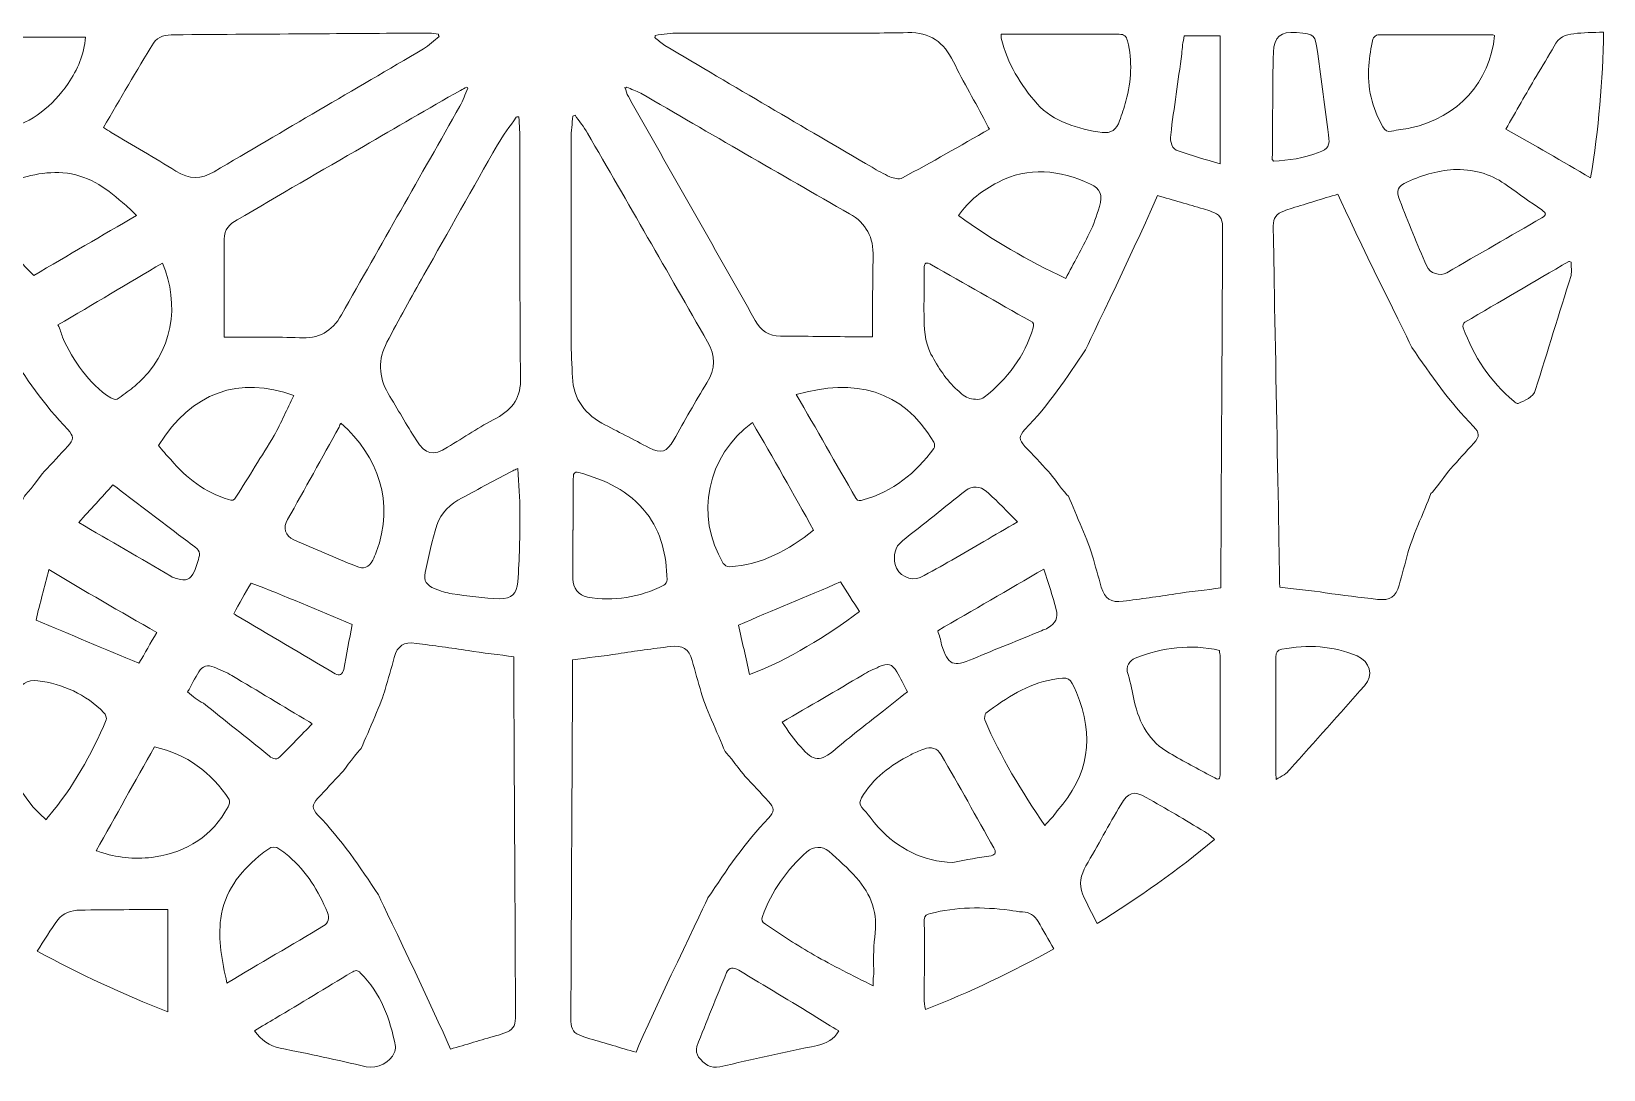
# Model space of a CAD drawing. Header units: millimetres. Extents: x -685 to 442, y -246 to 853.
# Drawn here: x -595.4 to -509.4, y 392.9 to 449.6 of the extents above; entities that cross this region are included whole.
import ezdxf

# ---------------------------------------------------------------- set-up
doc = ezdxf.new("R2010")
doc.units = ezdxf.units.MM
doc.header["$MEASUREMENT"] = 0
doc.layers.add('Layer 1', color=7, linetype='Continuous')

# ---------------------------------------------------------------- blocks, each defined once
blk = doc.blocks.new('block 121')
at = {"layer": 'Layer 1', "lineweight": 0}
blk.add_open_spline([(-568.929, 395.677), (-568.929, 395.248), (-569.113, 395.002), (-569.512, 394.88), (-569.666, 394.818), (-569.819, 394.757), (-569.973, 394.726), (-570.802, 394.481), (-571.631, 394.236), (-572.49, 393.99), (-573.289, 395.923), (-576.421, 402.396), (-576.421, 402.426), (-577.434, 403.929), (-578.447, 405.463), (-579.737, 406.782), (-580.074, 407.151), (-580.074, 407.335), (-579.737, 407.703), (-579.307, 408.163), (-578.877, 408.623), (-578.447, 409.083), (-578.284, 409.262), (-577.515, 410.323), (-577.36, 410.426), (-576.959, 411.397), (-576.23, 413.003), (-576.052, 413.654), (-575.899, 414.237), (-575.714, 414.82), (-575.561, 415.403), (-575.377, 416.047), (-575.039, 416.262), (-574.363, 416.17), (-573.412, 416.047), (-572.46, 415.924), (-571.508, 415.771), (-570.771, 415.648), (-569.758, 415.556), (-569.021, 415.433), (-569.021, 413.163), (-568.929, 398.039), (-568.929, 395.677)], degree=3, knots=[0, 0, 0, 0, 1, 1, 1, 2, 2, 2, 3, 3, 3, 4, 4, 4, 5, 5, 5, 6, 6, 6, 7, 7, 7, 8, 8, 8, 9, 9, 9, 10, 10, 10, 11, 11, 11, 12, 12, 12, 13, 13, 13, 14, 14, 14, 14], dxfattribs=at)
blk = doc.blocks.new('block 122')
at = {"layer": 'Layer 1', "lineweight": 0}
blk.add_open_spline([(-565.897, 395.505), (-565.897, 395.076), (-565.713, 394.83), (-565.314, 394.708), (-565.16, 394.646), (-565.007, 394.585), (-564.853, 394.554), (-564.024, 394.309), (-563.195, 394.063), (-562.336, 393.818), (-561.537, 395.751), (-558.405, 402.224), (-558.405, 402.254), (-557.392, 403.757), (-556.379, 405.291), (-555.089, 406.61), (-554.752, 406.978), (-554.752, 407.163), (-555.089, 407.531), (-555.519, 407.991), (-555.949, 408.451), (-556.379, 408.911), (-556.542, 409.09), (-557.311, 410.151), (-557.466, 410.254), (-557.867, 411.225), (-558.596, 412.831), (-558.774, 413.482), (-558.927, 414.065), (-559.112, 414.648), (-559.265, 415.231), (-559.449, 415.875), (-559.787, 416.09), (-560.463, 415.998), (-561.414, 415.875), (-562.366, 415.752), (-563.318, 415.599), (-564.055, 415.476), (-565.068, 415.384), (-565.805, 415.261), (-565.805, 412.991), (-565.897, 397.867), (-565.897, 395.505)], degree=3, knots=[0, 0, 0, 0, 1, 1, 1, 2, 2, 2, 3, 3, 3, 4, 4, 4, 5, 5, 5, 6, 6, 6, 7, 7, 7, 8, 8, 8, 9, 9, 9, 10, 10, 10, 11, 11, 11, 12, 12, 12, 13, 13, 13, 14, 14, 14, 14], dxfattribs=at)
blk = doc.blocks.new('block 124')
at = {"layer": 'Layer 1', "lineweight": 0}
blk.add_open_spline([(-604.219, 438.968), (-604.219, 439.397), (-604.035, 439.643), (-603.635, 439.766), (-603.482, 439.827), (-603.328, 439.888), (-603.175, 439.919), (-602.346, 440.164), (-601.517, 440.41), (-600.657, 440.655), (-599.859, 438.723), (-596.727, 432.25), (-596.727, 432.219), (-595.714, 430.716), (-594.701, 429.182), (-593.411, 427.863), (-593.073, 427.495), (-593.073, 427.311), (-593.411, 426.943), (-593.841, 426.482), (-594.271, 426.022), (-594.701, 425.562), (-594.864, 425.384), (-595.633, 424.323), (-595.787, 424.219), (-596.188, 423.248), (-596.918, 421.642), (-597.095, 420.991), (-597.249, 420.408), (-597.433, 419.825), (-597.587, 419.243), (-597.771, 418.598), (-598.109, 418.384), (-598.784, 418.476), (-599.736, 418.598), (-600.688, 418.721), (-601.64, 418.875), (-602.377, 418.997), (-603.39, 419.089), (-604.127, 419.212), (-604.127, 421.482), (-604.219, 436.606), (-604.219, 438.968)], degree=3, knots=[0, 0, 0, 0, 1, 1, 1, 2, 2, 2, 3, 3, 3, 4, 4, 4, 5, 5, 5, 6, 6, 6, 7, 7, 7, 8, 8, 8, 9, 9, 9, 10, 10, 10, 11, 11, 11, 12, 12, 12, 13, 13, 13, 14, 14, 14, 14], dxfattribs=at)
blk = doc.blocks.new('block 126')
at = {"layer": 'Layer 1', "lineweight": 0}
blk.add_open_spline([(-527.486, 438.996), (-527.491, 439.425), (-527.31, 439.673), (-526.913, 439.801), (-526.76, 439.864), (-526.608, 439.928), (-526.454, 439.96), (-525.629, 440.217), (-524.803, 440.473), (-523.947, 440.73), (-523.123, 438.808), (-519.905, 432.377), (-519.905, 432.347), (-518.872, 430.857), (-517.838, 429.337), (-516.531, 428.035), (-516.189, 427.671), (-516.186, 427.487), (-516.519, 427.114), (-516.943, 426.649), (-517.367, 426.183), (-517.79, 425.717), (-517.951, 425.536), (-518.706, 424.465), (-518.859, 424.36), (-519.247, 423.383), (-519.956, 421.768), (-520.125, 421.115), (-520.27, 420.53), (-520.447, 419.945), (-520.593, 419.36), (-520.768, 418.713), (-521.103, 418.494), (-521.78, 418.577), (-522.733, 418.687), (-523.686, 418.797), (-524.64, 418.938), (-525.379, 419.051), (-526.393, 419.13), (-527.132, 419.243), (-527.162, 421.513), (-527.454, 436.634), (-527.486, 438.996)], degree=3, knots=[0, 0, 0, 0, 1, 1, 1, 2, 2, 2, 3, 3, 3, 4, 4, 4, 5, 5, 5, 6, 6, 6, 7, 7, 7, 8, 8, 8, 9, 9, 9, 10, 10, 10, 11, 11, 11, 12, 12, 12, 13, 13, 13, 14, 14, 14, 14], dxfattribs=at)
blk = doc.blocks.new('block 127')
at = {"layer": 'Layer 1', "lineweight": 0}
blk.add_open_spline([(-530.258, 438.967), (-530.258, 439.396), (-530.443, 439.641), (-530.842, 439.764), (-530.995, 439.826), (-531.149, 439.887), (-531.302, 439.918), (-532.131, 440.163), (-532.96, 440.408), (-533.82, 440.654), (-534.618, 438.721), (-537.75, 432.248), (-537.75, 432.218), (-538.764, 430.714), (-539.777, 429.181), (-541.066, 427.861), (-541.404, 427.493), (-541.404, 427.309), (-541.066, 426.941), (-540.636, 426.481), (-540.207, 426.021), (-539.777, 425.561), (-539.614, 425.382), (-538.844, 424.321), (-538.69, 424.218), (-538.289, 423.247), (-537.559, 421.641), (-537.382, 420.99), (-537.228, 420.407), (-537.044, 419.824), (-536.891, 419.241), (-536.706, 418.597), (-536.369, 418.382), (-535.693, 418.474), (-534.741, 418.597), (-533.789, 418.72), (-532.838, 418.873), (-532.101, 418.996), (-531.087, 419.088), (-530.351, 419.211), (-530.351, 421.481), (-530.258, 436.604), (-530.258, 438.967)], degree=3, knots=[0, 0, 0, 0, 1, 1, 1, 2, 2, 2, 3, 3, 3, 4, 4, 4, 5, 5, 5, 6, 6, 6, 7, 7, 7, 8, 8, 8, 9, 9, 9, 10, 10, 10, 11, 11, 11, 12, 12, 12, 13, 13, 13, 14, 14, 14, 14], dxfattribs=at)
blk = doc.blocks.new('block 118')
at = {"layer": 'Layer 1', "lineweight": 0}
for points, knots in [([(-592.445, 449.316), (-592.507, 448.365), (-592.875, 447.537), (-593.397, 446.77), (-594.257, 445.543), (-595.332, 444.653), (-596.775, 444.285), (-596.99, 444.224), (-597.205, 444.224), (-597.42, 444.193), (-598.126, 444.163), (-598.402, 444.377), (-598.617, 445.052), (-599.047, 446.31), (-599.262, 447.629), (-598.985, 448.948), (-598.955, 449.04), (-598.924, 449.163), (-598.893, 449.286), (-596.744, 449.316), (-594.625, 449.316), (-592.445, 449.316)], [0, 0, 0, 0, 1, 1, 1, 2, 2, 2, 3, 3, 3, 4, 4, 4, 5, 5, 5, 6, 6, 6, 7, 7, 7, 7]), ([(-573.102, 449.347), (-573.378, 449.132), (-573.655, 448.856), (-573.962, 448.672), (-577.769, 446.433), (-581.607, 444.193), (-585.414, 441.954), (-586.12, 441.524), (-586.765, 441.524), (-587.502, 441.985), (-588.669, 442.721), (-589.866, 443.396), (-591.033, 444.101), (-591.156, 444.193), (-591.309, 444.255), (-591.463, 444.377), (-590.542, 445.942), (-589.651, 447.476), (-588.73, 448.979), (-588.485, 449.378), (-588.024, 449.439), (-587.594, 449.439), (-585.015, 449.47), (-582.467, 449.47), (-579.888, 449.5), (-577.8, 449.5), (-575.712, 449.531), (-573.655, 449.531), (-573.47, 449.531), (-573.317, 449.5), (-573.133, 449.47), (-573.133, 449.439), (-573.133, 449.378), (-573.102, 449.347)], [0, 0, 0, 0, 1, 1, 1, 2, 2, 2, 3, 3, 3, 4, 4, 4, 5, 5, 5, 6, 6, 6, 7, 7, 7, 8, 8, 8, 9, 9, 9, 10, 10, 10, 11, 11, 11, 11]), ([(-543.012, 444.285), (-544.609, 443.365), (-546.174, 442.475), (-547.771, 441.616), (-547.955, 441.524), (-548.232, 441.586), (-548.447, 441.678), (-548.784, 441.831), (-549.122, 442.015), (-549.429, 442.199), (-553.206, 444.408), (-556.982, 446.617), (-560.759, 448.856), (-560.974, 448.979), (-561.127, 449.163), (-561.312, 449.286), (-561.312, 449.316), (-561.281, 449.378), (-561.281, 449.408), (-560.851, 449.47), (-560.421, 449.531), (-559.991, 449.531), (-557.197, 449.531), (-554.403, 449.531), (-551.609, 449.531), (-550.227, 449.531), (-548.846, 449.531), (-547.464, 449.562), (-546.267, 449.592), (-545.499, 449.04), (-544.977, 447.967), (-544.424, 446.832), (-543.78, 445.758), (-543.196, 444.653), (-543.165, 444.561), (-543.104, 444.439), (-543.012, 444.285)], [0, 0, 0, 0, 1, 1, 1, 2, 2, 2, 3, 3, 3, 4, 4, 4, 5, 5, 5, 6, 6, 6, 7, 7, 7, 8, 8, 8, 9, 9, 9, 10, 10, 10, 11, 11, 11, 12, 12, 12, 12]), ([(-542.367, 449.47), (-542.244, 449.47), (-542.152, 449.47), (-542.029, 449.47), (-540.003, 449.47), (-537.976, 449.47), (-535.919, 449.47), (-535.643, 449.47), (-535.52, 449.378), (-535.459, 449.102), (-535.182, 447.997), (-535.244, 446.924), (-535.551, 445.819), (-535.643, 445.451), (-535.766, 445.083), (-535.889, 444.745), (-536.042, 444.255), (-536.349, 444.04), (-536.84, 444.101), (-538.161, 444.285), (-539.512, 444.684), (-540.402, 445.666), (-541.292, 446.678), (-542.029, 447.875), (-542.367, 449.255), (-542.367, 449.347), (-542.367, 449.378), (-542.367, 449.47)], [0, 0, 0, 0, 1, 1, 1, 2, 2, 2, 3, 3, 3, 4, 4, 4, 5, 5, 5, 6, 6, 6, 7, 7, 7, 8, 8, 8, 9, 9, 9, 9]), ([(-532.358, 449.378), (-531.682, 449.378), (-531.037, 449.378), (-530.393, 449.378), (-530.393, 447.077), (-530.393, 444.776), (-530.393, 442.383), (-531.191, 442.629), (-531.958, 442.844), (-532.695, 443.089), (-533.002, 443.181), (-533.156, 443.58), (-533.094, 443.979), (-532.91, 445.451), (-532.695, 446.924), (-532.48, 448.396), (-532.48, 448.734), (-532.419, 449.04), (-532.358, 449.378)], [0, 0, 0, 0, 1, 1, 1, 2, 2, 2, 3, 3, 3, 4, 4, 4, 5, 5, 5, 6, 6, 6, 6]), ([(-527.476, 442.537), (-527.506, 442.598), (-527.537, 442.598), (-527.537, 442.629), (-527.506, 444.592), (-527.537, 446.525), (-527.476, 448.488), (-527.445, 449.347), (-527.076, 449.623), (-526.217, 449.562), (-525.173, 449.47), (-525.204, 449.47), (-525.05, 448.396), (-524.866, 446.924), (-524.651, 445.451), (-524.467, 443.979), (-524.375, 443.365), (-524.467, 443.212), (-525.019, 442.997), (-525.818, 442.69), (-526.647, 442.567), (-527.476, 442.537)], [0, 0, 0, 0, 1, 1, 1, 2, 2, 2, 3, 3, 3, 4, 4, 4, 5, 5, 5, 6, 6, 6, 7, 7, 7, 7]), ([(-515.378, 449.408), (-515.655, 446.832), (-517.374, 444.93), (-519.984, 444.347), (-520.322, 444.285), (-520.69, 444.255), (-521.028, 444.163), (-521.243, 444.132), (-521.366, 444.193), (-521.488, 444.408), (-522.102, 445.451), (-522.348, 446.555), (-522.256, 447.752), (-522.225, 448.243), (-522.133, 448.734), (-522.041, 449.194), (-522.01, 449.286), (-521.857, 449.439), (-521.765, 449.439), (-519.677, 449.439), (-517.558, 449.439), (-515.47, 449.439), (-515.44, 449.439), (-515.409, 449.408), (-515.378, 449.408)], [0, 0, 0, 0, 1, 1, 1, 2, 2, 2, 3, 3, 3, 4, 4, 4, 5, 5, 5, 6, 6, 6, 7, 7, 7, 8, 8, 8, 8]), ([(-510.128, 441.616), (-511.694, 442.537), (-513.198, 443.396), (-514.764, 444.285), (-514.211, 445.267), (-513.659, 446.218), (-513.106, 447.169), (-512.768, 447.721), (-512.431, 448.273), (-512.124, 448.826), (-511.878, 449.286), (-511.509, 449.47), (-511.049, 449.5), (-510.527, 449.562), (-510.005, 449.562), (-509.422, 449.592), (-509.452, 446.924), (-509.698, 444.285), (-510.128, 441.616)], [0, 0, 0, 0, 1, 1, 1, 2, 2, 2, 3, 3, 3, 4, 4, 4, 5, 5, 5, 6, 6, 6, 6]), ([(-584.862, 432.904), (-584.862, 434.714), (-584.862, 436.493), (-584.862, 438.273), (-584.862, 438.794), (-584.555, 439.101), (-584.155, 439.316), (-581.853, 440.665), (-579.55, 442.015), (-577.247, 443.334), (-575.466, 444.377), (-573.716, 445.39), (-571.935, 446.402), (-571.812, 446.463), (-571.72, 446.525), (-571.597, 446.586), (-571.567, 446.555), (-571.536, 446.555), (-571.536, 446.525), (-571.69, 446.187), (-571.782, 445.85), (-571.966, 445.543), (-574.115, 441.739), (-576.295, 437.935), (-578.444, 434.131), (-578.966, 433.211), (-579.703, 432.812), (-580.747, 432.873), (-581.975, 432.935), (-583.234, 432.904), (-584.493, 432.904), (-584.585, 432.904), (-584.708, 432.904), (-584.862, 432.904)], [0, 0, 0, 0, 1, 1, 1, 2, 2, 2, 3, 3, 3, 4, 4, 4, 5, 5, 5, 6, 6, 6, 7, 7, 7, 8, 8, 8, 9, 9, 9, 10, 10, 10, 11, 11, 11, 11]), ([(-562.847, 446.586), (-562.601, 446.463), (-562.325, 446.371), (-562.079, 446.249), (-558.272, 444.04), (-554.465, 441.831), (-550.657, 439.653), (-549.736, 439.132), (-549.337, 438.365), (-549.368, 437.291), (-549.398, 436.003), (-549.398, 434.683), (-549.398, 433.395), (-549.398, 433.272), (-549.398, 433.119), (-549.398, 432.935), (-549.767, 432.935), (-550.074, 432.935), (-550.412, 432.935), (-551.763, 432.935), (-553.083, 432.965), (-554.434, 432.965), (-555.079, 432.965), (-555.508, 433.272), (-555.815, 433.824), (-558.118, 437.904), (-560.452, 441.985), (-562.755, 446.065), (-562.847, 446.218), (-562.877, 446.402), (-562.939, 446.555), (-562.908, 446.525), (-562.877, 446.555), (-562.847, 446.586)], [0, 0, 0, 0, 1, 1, 1, 2, 2, 2, 3, 3, 3, 4, 4, 4, 5, 5, 5, 6, 6, 6, 7, 7, 7, 8, 8, 8, 9, 9, 9, 10, 10, 10, 11, 11, 11, 11]), ([(-568.742, 444.93), (-568.711, 444.5), (-568.681, 444.04), (-568.681, 443.61), (-568.681, 441.095), (-568.681, 438.549), (-568.681, 436.033), (-568.681, 434.254), (-568.681, 432.475), (-568.65, 430.695), (-568.619, 429.652), (-569.049, 428.977), (-569.97, 428.487), (-570.891, 427.996), (-571.751, 427.444), (-572.641, 426.891), (-573.44, 426.401), (-573.839, 426.462), (-574.361, 427.29), (-574.883, 428.118), (-575.374, 428.977), (-575.896, 429.836), (-576.418, 430.757), (-576.449, 431.708), (-575.957, 432.628), (-575.313, 433.855), (-574.637, 435.113), (-573.931, 436.309), (-572.611, 438.671), (-571.26, 441.064), (-569.909, 443.426), (-569.602, 443.948), (-569.233, 444.439), (-568.895, 444.93), (-568.834, 444.96), (-568.773, 444.96), (-568.742, 444.93)], [0, 0, 0, 0, 1, 1, 1, 2, 2, 2, 3, 3, 3, 4, 4, 4, 5, 5, 5, 6, 6, 6, 7, 7, 7, 8, 8, 8, 9, 9, 9, 10, 10, 10, 11, 11, 11, 12, 12, 12, 12]), ([(-565.672, 445.052), (-565.457, 444.715), (-565.18, 444.408), (-564.996, 444.071), (-562.785, 440.267), (-560.605, 436.463), (-558.425, 432.659), (-557.995, 431.892), (-557.965, 431.186), (-558.456, 430.419), (-559.101, 429.376), (-559.684, 428.333), (-560.268, 427.29), (-560.667, 426.615), (-560.943, 426.523), (-561.619, 426.861), (-562.478, 427.321), (-563.338, 427.75), (-564.198, 428.211), (-565.272, 428.793), (-565.825, 429.714), (-565.825, 430.941), (-565.856, 431.646), (-565.886, 432.352), (-565.886, 433.058), (-565.886, 436.616), (-565.886, 440.205), (-565.886, 443.764), (-565.886, 444.163), (-565.825, 444.592), (-565.794, 444.991), (-565.733, 445.022), (-565.702, 445.022), (-565.672, 445.052)], [0, 0, 0, 0, 1, 1, 1, 2, 2, 2, 3, 3, 3, 4, 4, 4, 5, 5, 5, 6, 6, 6, 7, 7, 7, 8, 8, 8, 9, 9, 9, 10, 10, 10, 11, 11, 11, 11]), ([(-589.651, 439.561), (-591.555, 438.457), (-593.397, 437.383), (-595.27, 436.279), (-596.591, 437.536), (-597.389, 439.009), (-597.266, 440.88), (-597.266, 441.003), (-597.174, 441.156), (-597.112, 441.187), (-596.007, 441.647), (-594.871, 441.985), (-593.674, 441.893), (-592.384, 441.8), (-591.371, 441.126), (-590.419, 440.267), (-590.143, 440.052), (-589.897, 439.806), (-589.651, 439.561)], [0, 0, 0, 0, 1, 1, 1, 2, 2, 2, 3, 3, 3, 4, 4, 4, 5, 5, 5, 6, 6, 6, 6]), ([(-538.836, 436.125), (-540.924, 437.107), (-542.858, 438.211), (-544.701, 439.561), (-544.117, 440.389), (-543.38, 440.942), (-542.551, 441.371), (-540.863, 442.261), (-539.174, 442.046), (-537.485, 441.279), (-536.932, 441.034), (-536.81, 440.696), (-536.994, 440.052), (-537.147, 439.561), (-537.301, 439.04), (-537.547, 438.579), (-537.946, 437.751), (-538.406, 436.954), (-538.836, 436.125)], [0, 0, 0, 0, 1, 1, 1, 2, 2, 2, 3, 3, 3, 4, 4, 4, 5, 5, 5, 6, 6, 6, 6]), ([(-517.466, 442.077), (-516.361, 442.077), (-515.47, 441.77), (-514.672, 441.187), (-514.058, 440.727), (-513.413, 440.297), (-512.799, 439.868), (-512.553, 439.684), (-512.523, 439.592), (-512.799, 439.438), (-514.519, 438.426), (-516.269, 437.444), (-517.988, 436.432), (-518.357, 436.217), (-518.94, 436.401), (-519.093, 436.8), (-519.615, 437.997), (-520.107, 439.193), (-520.567, 440.389), (-520.782, 440.942), (-520.69, 441.156), (-520.137, 441.402), (-519.278, 441.8), (-518.357, 442.046), (-517.466, 442.077)], [0, 0, 0, 0, 1, 1, 1, 2, 2, 2, 3, 3, 3, 4, 4, 4, 5, 5, 5, 6, 6, 6, 7, 7, 7, 8, 8, 8, 8]), ([(-593.95, 433.579), (-592.016, 434.714), (-590.112, 435.849), (-588.239, 436.954), (-587.287, 434.714), (-587.594, 432.076), (-589.744, 430.235), (-590.02, 430.02), (-590.296, 429.806), (-590.603, 429.591), (-590.757, 429.468), (-590.88, 429.499), (-591.064, 429.591), (-592.292, 430.389), (-593.09, 431.585), (-593.704, 432.904), (-593.766, 433.119), (-593.827, 433.334), (-593.95, 433.579)], [0, 0, 0, 0, 1, 1, 1, 2, 2, 2, 3, 3, 3, 4, 4, 4, 5, 5, 5, 6, 6, 6, 6]), ([(-546.574, 434.898), (-546.574, 435.481), (-546.574, 436.064), (-546.574, 436.647), (-546.574, 436.984), (-546.451, 437.046), (-546.174, 436.861), (-544.363, 435.849), (-542.582, 434.806), (-540.771, 433.794), (-540.586, 433.702), (-540.556, 433.61), (-540.617, 433.426), (-541.078, 431.861), (-542.029, 430.634), (-543.288, 429.622), (-543.472, 429.468), (-543.841, 429.499), (-544.087, 429.56), (-544.332, 429.622), (-544.578, 429.836), (-544.762, 430.02), (-545.376, 430.573), (-545.806, 431.248), (-546.205, 431.984), (-546.574, 432.689), (-546.574, 433.426), (-546.574, 434.162), (-546.604, 434.407), (-546.604, 434.653), (-546.574, 434.898), (-546.574, 434.898), (-546.574, 434.898), (-546.574, 434.898)], [0, 0, 0, 0, 1, 1, 1, 2, 2, 2, 3, 3, 3, 4, 4, 4, 5, 5, 5, 6, 6, 6, 7, 7, 7, 8, 8, 8, 9, 9, 9, 10, 10, 10, 11, 11, 11, 11]), ([(-511.202, 437.015), (-511.202, 436.769), (-511.141, 436.524), (-511.202, 436.279), (-511.847, 434.193), (-512.492, 432.137), (-513.137, 430.051), (-513.29, 429.56), (-513.72, 429.468), (-514.089, 429.284), (-514.15, 429.254), (-514.273, 429.346), (-514.334, 429.407), (-515.624, 430.481), (-516.514, 431.861), (-517.098, 433.426), (-517.128, 433.518), (-517.098, 433.671), (-517.006, 433.732), (-515.102, 434.837), (-513.229, 435.941), (-511.325, 437.046), (-511.295, 437.046), (-511.264, 437.046), (-511.202, 437.015)], [0, 0, 0, 0, 1, 1, 1, 2, 2, 2, 3, 3, 3, 4, 4, 4, 5, 5, 5, 6, 6, 6, 7, 7, 7, 8, 8, 8, 8]), ([(-588.454, 426.983), (-586.673, 429.898), (-584.002, 430.818), (-581.054, 429.714), (-581.423, 428.977), (-581.73, 428.241), (-582.129, 427.536), (-582.804, 426.401), (-583.511, 425.296), (-584.217, 424.161), (-584.309, 423.977), (-584.432, 423.977), (-584.616, 424.038), (-585.906, 424.407), (-586.919, 425.204), (-587.778, 426.217), (-588.024, 426.462), (-588.239, 426.738), (-588.454, 426.983)], [0, 0, 0, 0, 1, 1, 1, 2, 2, 2, 3, 3, 3, 4, 4, 4, 5, 5, 5, 6, 6, 6, 6]), ([(-553.574, 429.775), (-550.381, 430.665), (-547.771, 430.082), (-546.052, 427.168), (-545.99, 427.075), (-545.99, 426.891), (-546.052, 426.83), (-547.034, 425.48), (-548.293, 424.468), (-549.92, 424.008), (-550.074, 423.977), (-550.197, 423.916), (-550.319, 424.1), (-551.394, 426.002), (-552.469, 427.873), (-553.574, 429.775)], [0, 0, 0, 0, 1, 1, 1, 2, 2, 2, 3, 3, 3, 4, 4, 4, 5, 5, 5, 5]), ([(-578.475, 428.211), (-576.418, 426.37), (-575.528, 423.885), (-576.541, 421.155), (-576.602, 421.001), (-576.664, 420.848), (-576.725, 420.725), (-576.971, 420.296), (-577.216, 420.204), (-577.646, 420.388), (-578.782, 420.848), (-579.918, 421.339), (-581.054, 421.83), (-581.515, 422.044), (-581.668, 422.505), (-581.392, 422.934), (-580.44, 424.621), (-579.519, 426.309), (-578.567, 427.996), (-578.567, 428.088), (-578.506, 428.149), (-578.475, 428.211)], [0, 0, 0, 0, 1, 1, 1, 2, 2, 2, 3, 3, 3, 4, 4, 4, 5, 5, 5, 6, 6, 6, 7, 7, 7, 7]), ([(-552.622, 422.351), (-554.004, 421.278), (-555.478, 420.449), (-557.228, 420.357), (-557.351, 420.357), (-557.504, 420.449), (-557.566, 420.541), (-559.132, 423.149), (-558.456, 426.431), (-555.969, 428.241), (-554.833, 426.309), (-553.728, 424.345), (-552.622, 422.351)], [0, 0, 0, 0, 1, 1, 1, 2, 2, 2, 3, 3, 3, 4, 4, 4, 4]), ([(-568.803, 425.726), (-568.742, 424.867), (-568.681, 424.1), (-568.681, 423.333), (-568.681, 422.075), (-568.711, 420.787), (-568.803, 419.529), (-568.865, 418.885), (-569.141, 418.609), (-569.786, 418.609), (-570.676, 418.639), (-571.536, 418.762), (-572.396, 418.885), (-572.703, 418.915), (-573.04, 419.038), (-573.348, 419.161), (-573.777, 419.345), (-573.962, 419.59), (-573.87, 420.05), (-573.685, 420.909), (-573.501, 421.799), (-573.225, 422.627), (-573.01, 423.302), (-572.488, 423.793), (-571.843, 424.13), (-570.922, 424.621), (-570.001, 425.112), (-569.08, 425.603), (-568.988, 425.664), (-568.926, 425.664), (-568.803, 425.726)], [0, 0, 0, 0, 1, 1, 1, 2, 2, 2, 3, 3, 3, 4, 4, 4, 5, 5, 5, 6, 6, 6, 7, 7, 7, 8, 8, 8, 9, 9, 9, 10, 10, 10, 10]), ([(-565.764, 422.382), (-565.764, 423.302), (-565.764, 424.253), (-565.764, 425.174), (-565.764, 425.388), (-565.764, 425.603), (-565.457, 425.511), (-564.044, 425.112), (-562.724, 424.529), (-561.772, 423.302), (-560.943, 422.229), (-560.667, 420.971), (-560.636, 419.652), (-560.636, 419.56), (-560.728, 419.376), (-560.82, 419.345), (-562.141, 418.67), (-563.553, 418.455), (-564.996, 418.701), (-565.457, 418.762), (-565.794, 419.222), (-565.794, 419.682), (-565.794, 420.572), (-565.794, 421.462), (-565.794, 422.351), (-565.794, 422.382), (-565.764, 422.382), (-565.764, 422.382)], [0, 0, 0, 0, 1, 1, 1, 2, 2, 2, 3, 3, 3, 4, 4, 4, 5, 5, 5, 6, 6, 6, 7, 7, 7, 8, 8, 8, 9, 9, 9, 9]), ([(-592.814, 422.781), (-592.169, 423.486), (-591.555, 424.161), (-590.941, 424.836), (-589.744, 423.916), (-588.546, 423.026), (-587.349, 422.106), (-587.011, 421.86), (-586.673, 421.615), (-586.335, 421.339), (-586.243, 421.278), (-586.182, 421.093), (-586.213, 420.971), (-586.274, 420.664), (-586.366, 420.388), (-586.489, 420.112), (-586.704, 419.652), (-586.949, 419.56), (-587.441, 419.713), (-587.564, 419.744), (-587.686, 419.774), (-587.778, 419.836), (-589.436, 420.817), (-591.094, 421.768), (-592.814, 422.781)], [0, 0, 0, 0, 1, 1, 1, 2, 2, 2, 3, 3, 3, 4, 4, 4, 5, 5, 5, 6, 6, 6, 7, 7, 7, 8, 8, 8, 8]), ([(-541.477, 422.811), (-542.736, 422.075), (-543.902, 421.4), (-545.069, 420.725), (-545.622, 420.388), (-546.205, 420.081), (-546.789, 419.774), (-547.28, 419.529), (-548.047, 419.897), (-548.17, 420.48), (-548.262, 420.971), (-548.201, 421.431), (-547.771, 421.768), (-546.604, 422.689), (-545.468, 423.609), (-544.301, 424.529), (-543.964, 424.805), (-543.503, 424.775), (-543.165, 424.468), (-542.613, 423.977), (-542.06, 423.425), (-541.477, 422.811)], [0, 0, 0, 0, 1, 1, 1, 2, 2, 2, 3, 3, 3, 4, 4, 4, 5, 5, 5, 6, 6, 6, 7, 7, 7, 7]), ([(-588.546, 416.768), (-588.884, 416.185), (-589.191, 415.633), (-589.529, 415.081), (-591.402, 415.878), (-593.274, 416.645), (-595.147, 417.443), (-594.932, 418.363), (-594.687, 419.253), (-594.441, 420.204), (-592.507, 419.038), (-590.542, 417.903), (-588.546, 416.768)], [0, 0, 0, 0, 1, 1, 1, 2, 2, 2, 3, 3, 3, 4, 4, 4, 4]), ([(-545.837, 416.86), (-543.902, 417.964), (-541.999, 419.099), (-540.034, 420.235), (-539.788, 419.468), (-539.542, 418.762), (-539.358, 418.026), (-539.235, 417.566), (-539.389, 417.259), (-539.819, 417.013), (-539.911, 416.952), (-540.034, 416.921), (-540.156, 416.86), (-541.415, 416.339), (-542.674, 415.848), (-543.902, 415.326), (-545.008, 414.866), (-545.253, 414.958), (-545.622, 416.093), (-545.683, 416.369), (-545.745, 416.615), (-545.837, 416.86)], [0, 0, 0, 0, 1, 1, 1, 2, 2, 2, 3, 3, 3, 4, 4, 4, 5, 5, 5, 6, 6, 6, 7, 7, 7, 7]), ([(-577.861, 417.197), (-578.015, 416.369), (-578.168, 415.541), (-578.322, 414.743), (-578.383, 414.467), (-578.567, 414.375), (-578.782, 414.498), (-580.594, 415.572), (-582.405, 416.645), (-584.217, 417.719), (-584.247, 417.75), (-584.278, 417.75), (-584.34, 417.78), (-584.033, 418.363), (-583.726, 418.885), (-583.388, 419.468), (-581.546, 418.762), (-579.703, 417.995), (-577.861, 417.197)], [0, 0, 0, 0, 1, 1, 1, 2, 2, 2, 3, 3, 3, 4, 4, 4, 5, 5, 5, 6, 6, 6, 6]), ([(-556.737, 417.167), (-554.864, 417.964), (-553.021, 418.731), (-551.148, 419.529), (-550.811, 419.007), (-550.473, 418.455), (-550.105, 417.903), (-551.977, 416.553), (-553.912, 415.296), (-556.123, 414.467), (-556.337, 415.388), (-556.522, 416.277), (-556.737, 417.167)], [0, 0, 0, 0, 1, 1, 1, 2, 2, 2, 3, 3, 3, 4, 4, 4, 4]), ([(-530.423, 415.786), (-530.423, 415.664), (-530.393, 415.541), (-530.393, 415.449), (-530.393, 413.332), (-530.393, 411.215), (-530.393, 409.129), (-530.393, 408.7), (-530.423, 408.669), (-530.822, 408.884), (-531.59, 409.313), (-532.388, 409.712), (-533.156, 410.172), (-534.261, 410.786), (-534.814, 411.798), (-535.09, 413.025), (-535.182, 413.516), (-535.274, 413.976), (-535.428, 414.467), (-535.582, 414.927), (-535.336, 415.234), (-535.029, 415.357), (-533.524, 415.94), (-532.02, 416.154), (-530.423, 415.786)], [0, 0, 0, 0, 1, 1, 1, 2, 2, 2, 3, 3, 3, 4, 4, 4, 5, 5, 5, 6, 6, 6, 7, 7, 7, 8, 8, 8, 8]), ([(-527.322, 408.731), (-527.322, 408.915), (-527.353, 409.037), (-527.353, 409.129), (-527.353, 411.215), (-527.353, 413.332), (-527.353, 415.418), (-527.353, 415.694), (-527.261, 415.786), (-527.015, 415.848), (-525.603, 416.124), (-524.221, 416.032), (-522.901, 415.48), (-522.195, 415.173), (-521.98, 414.437), (-522.502, 413.854), (-523.853, 412.32), (-525.234, 410.786), (-526.585, 409.283), (-526.739, 409.037), (-527.015, 408.915), (-527.322, 408.731)], [0, 0, 0, 0, 1, 1, 1, 2, 2, 2, 3, 3, 3, 4, 4, 4, 5, 5, 5, 6, 6, 6, 7, 7, 7, 7]), ([(-586.857, 413.516), (-586.642, 413.884), (-586.458, 414.283), (-586.243, 414.621), (-586.059, 414.927), (-585.752, 415.019), (-585.414, 414.866), (-585.076, 414.713), (-584.739, 414.59), (-584.432, 414.406), (-583.019, 413.578), (-581.638, 412.719), (-580.225, 411.89), (-580.164, 411.86), (-580.133, 411.829), (-580.041, 411.768), (-580.655, 411.154), (-581.238, 410.541), (-581.822, 409.958), (-582.037, 409.743), (-582.282, 409.896), (-582.467, 410.08), (-583.633, 411.031), (-584.831, 411.952), (-585.998, 412.903), (-586.305, 413.056), (-586.581, 413.271), (-586.857, 413.516)], [0, 0, 0, 0, 1, 1, 1, 2, 2, 2, 3, 3, 3, 4, 4, 4, 5, 5, 5, 6, 6, 6, 7, 7, 7, 8, 8, 8, 9, 9, 9, 9]), ([(-554.342, 411.86), (-552.837, 412.749), (-551.394, 413.578), (-549.951, 414.437), (-549.644, 414.621), (-549.368, 414.743), (-549.03, 414.897), (-548.569, 415.111), (-548.324, 415.05), (-548.078, 414.621), (-547.863, 414.283), (-547.679, 413.884), (-547.495, 413.516), (-548.017, 413.117), (-548.508, 412.719), (-548.968, 412.35), (-549.798, 411.706), (-550.627, 411.062), (-551.425, 410.387), (-552.285, 409.682), (-552.622, 409.682), (-553.328, 410.51), (-553.697, 410.909), (-554.004, 411.369), (-554.342, 411.86)], [0, 0, 0, 0, 1, 1, 1, 2, 2, 2, 3, 3, 3, 4, 4, 4, 5, 5, 5, 6, 6, 6, 7, 7, 7, 8, 8, 8, 8]), ([(-594.595, 406.522), (-596.652, 408.27), (-597.297, 410.939), (-596.283, 413.363), (-596.069, 413.915), (-595.608, 414.191), (-595.055, 414.13), (-593.674, 413.946), (-592.445, 413.394), (-591.432, 412.381), (-591.34, 412.289), (-591.279, 412.074), (-591.309, 411.982), (-592.138, 410.08), (-593.121, 408.27), (-594.472, 406.706), (-594.503, 406.645), (-594.564, 406.583), (-594.595, 406.522)], [0, 0, 0, 0, 1, 1, 1, 2, 2, 2, 3, 3, 3, 4, 4, 4, 5, 5, 5, 6, 6, 6, 6]), ([(-539.972, 406.215), (-541.262, 408.086), (-542.398, 409.958), (-543.258, 411.982), (-543.288, 412.074), (-543.258, 412.289), (-543.196, 412.35), (-542.091, 413.209), (-540.924, 413.946), (-539.542, 414.191), (-538.621, 414.345), (-538.621, 414.345), (-538.253, 413.486), (-537.24, 411.093), (-537.577, 408.945), (-539.297, 407.013), (-539.481, 406.737), (-539.727, 406.491), (-539.972, 406.215)], [0, 0, 0, 0, 1, 1, 1, 2, 2, 2, 3, 3, 3, 4, 4, 4, 5, 5, 5, 6, 6, 6, 6]), ([(-591.862, 404.835), (-590.787, 406.737), (-589.744, 408.608), (-588.669, 410.51), (-586.888, 410.111), (-585.568, 409.129), (-584.585, 407.626), (-584.524, 407.534), (-584.585, 407.35), (-584.647, 407.227), (-585.506, 405.632), (-586.888, 404.773), (-588.638, 404.497), (-589.621, 404.344), (-590.573, 404.436), (-591.494, 404.712), (-591.616, 404.743), (-591.739, 404.804), (-591.862, 404.835)], [0, 0, 0, 0, 1, 1, 1, 2, 2, 2, 3, 3, 3, 4, 4, 4, 5, 5, 5, 6, 6, 6, 6]), ([(-545.008, 404.19), (-546.666, 404.252), (-547.986, 404.927), (-549.091, 406.123), (-549.398, 406.46), (-549.675, 406.859), (-549.982, 407.197), (-550.135, 407.381), (-550.105, 407.534), (-550.012, 407.718), (-549.368, 408.792), (-548.416, 409.528), (-547.31, 410.08), (-547.096, 410.203), (-546.85, 410.295), (-546.604, 410.387), (-546.205, 410.541), (-545.867, 410.449), (-545.652, 410.08), (-544.67, 408.393), (-543.718, 406.675), (-542.766, 404.988), (-542.643, 404.773), (-542.643, 404.62), (-542.92, 404.559), (-543.565, 404.466), (-544.271, 404.344), (-545.008, 404.19)], [0, 0, 0, 0, 1, 1, 1, 2, 2, 2, 3, 3, 3, 4, 4, 4, 5, 5, 5, 6, 6, 6, 7, 7, 7, 8, 8, 8, 9, 9, 9, 9]), ([(-530.7, 405.448), (-532.726, 403.761), (-534.845, 402.258), (-537.117, 400.847), (-537.393, 401.399), (-537.669, 401.92), (-537.915, 402.472), (-538.13, 402.994), (-538.007, 403.515), (-537.731, 404.006), (-537.086, 405.111), (-536.472, 406.246), (-535.827, 407.35), (-535.428, 408.025), (-535.121, 408.148), (-534.445, 407.749), (-533.371, 407.135), (-532.296, 406.522), (-531.252, 405.878), (-531.068, 405.786), (-530.914, 405.632), (-530.7, 405.448)], [0, 0, 0, 0, 1, 1, 1, 2, 2, 2, 3, 3, 3, 4, 4, 4, 5, 5, 5, 6, 6, 6, 7, 7, 7, 7]), ([(-584.708, 397.595), (-584.984, 398.822), (-585.199, 399.957), (-585.046, 401.123), (-584.862, 402.565), (-584.033, 403.638), (-582.958, 404.528), (-582.16, 405.203), (-582.129, 405.203), (-581.331, 404.528), (-580.348, 403.7), (-579.703, 402.626), (-579.212, 401.46), (-579.089, 401.153), (-579.151, 400.877), (-579.427, 400.724), (-581.146, 399.681), (-582.927, 398.669), (-584.708, 397.595)], [0, 0, 0, 0, 1, 1, 1, 2, 2, 2, 3, 3, 3, 4, 4, 4, 5, 5, 5, 6, 6, 6, 6]), ([(-549.368, 397.441), (-550.504, 398.024), (-551.578, 398.546), (-552.592, 399.129), (-553.513, 399.65), (-554.372, 400.233), (-555.263, 400.816), (-555.447, 400.939), (-555.508, 401.031), (-555.416, 401.245), (-554.925, 402.626), (-554.096, 403.792), (-552.991, 404.773), (-552.653, 405.08), (-552.131, 405.111), (-551.793, 404.804), (-551.271, 404.344), (-550.749, 403.884), (-550.289, 403.362), (-549.46, 402.442), (-549.091, 401.399), (-549.276, 400.11), (-549.368, 399.435), (-549.337, 398.761), (-549.337, 398.086), (-549.368, 397.963), (-549.368, 397.779), (-549.368, 397.441)], [0, 0, 0, 0, 1, 1, 1, 2, 2, 2, 3, 3, 3, 4, 4, 4, 5, 5, 5, 6, 6, 6, 7, 7, 7, 8, 8, 8, 9, 9, 9, 9]), ([(-587.932, 401.614), (-587.932, 399.742), (-587.932, 397.932), (-587.932, 396.03), (-590.419, 396.981), (-592.753, 398.086), (-595.086, 399.343), (-594.718, 399.926), (-594.349, 400.509), (-593.95, 401.061), (-593.674, 401.429), (-593.213, 401.583), (-592.752, 401.583), (-591.156, 401.614), (-589.559, 401.614), (-587.932, 401.614)], [0, 0, 0, 0, 1, 1, 1, 2, 2, 2, 3, 3, 3, 4, 4, 4, 5, 5, 5, 5]), ([(-539.481, 399.466), (-541.753, 398.208), (-544.056, 397.104), (-546.512, 396.153), (-546.543, 396.368), (-546.574, 396.582), (-546.574, 396.767), (-546.574, 398.208), (-546.543, 399.62), (-546.574, 401.061), (-546.574, 401.337), (-546.42, 401.337), (-546.236, 401.399), (-544.823, 401.767), (-543.38, 401.767), (-541.907, 401.583), (-541.661, 401.552), (-541.415, 401.491), (-541.2, 401.491), (-540.801, 401.491), (-540.556, 401.276), (-540.341, 400.969), (-540.064, 400.478), (-539.788, 399.988), (-539.481, 399.466)], [0, 0, 0, 0, 1, 1, 1, 2, 2, 2, 3, 3, 3, 4, 4, 4, 5, 5, 5, 6, 6, 6, 7, 7, 7, 8, 8, 8, 8]), ([(-583.204, 394.987), (-582.804, 395.233), (-582.436, 395.447), (-582.067, 395.662), (-580.686, 396.49), (-579.273, 397.349), (-577.892, 398.178), (-577.708, 398.3), (-577.585, 398.331), (-577.4, 398.147), (-576.295, 397.043), (-575.773, 395.662), (-575.497, 394.128), (-575.466, 394.006), (-575.528, 393.883), (-575.558, 393.791), (-575.773, 393.3), (-576.449, 392.871), (-577.093, 393.024), (-578.659, 393.392), (-580.225, 393.729), (-581.791, 394.036), (-582.405, 394.159), (-582.804, 394.496), (-583.204, 394.987)], [0, 0, 0, 0, 1, 1, 1, 2, 2, 2, 3, 3, 3, 4, 4, 4, 5, 5, 5, 6, 6, 6, 7, 7, 7, 8, 8, 8, 8]), ([(-551.241, 394.987), (-551.517, 394.527), (-551.916, 394.282), (-552.407, 394.19), (-554.188, 393.822), (-555.969, 393.423), (-557.75, 393.024), (-558.241, 392.901), (-558.61, 393.177), (-558.917, 393.545), (-559.009, 393.668), (-559.07, 393.975), (-559.009, 394.128), (-558.487, 395.478), (-557.934, 396.828), (-557.381, 398.178), (-557.259, 398.454), (-557.013, 398.484), (-556.706, 398.3), (-555.294, 397.441), (-553.85, 396.582), (-552.438, 395.724), (-552.07, 395.478), (-551.67, 395.233), (-551.241, 394.987)], [0, 0, 0, 0, 1, 1, 1, 2, 2, 2, 3, 3, 3, 4, 4, 4, 5, 5, 5, 6, 6, 6, 7, 7, 7, 8, 8, 8, 8])]:
    blk.add_open_spline(points, degree=3, knots=knots, dxfattribs=at)
at = {"layer": 'Layer 1'}
for name in ['block 124', 'block 127', 'block 126', 'block 121', 'block 122']:
    blk.add_blockref(name, (0, 0), dxfattribs=at)

msp = doc.modelspace()

# ---------------------------------------------------------------- block references
at = {"layer": 'Layer 1'}
msp.add_blockref('block 118', (0, 0), dxfattribs=at)

doc.saveas('drawing.dxf')
